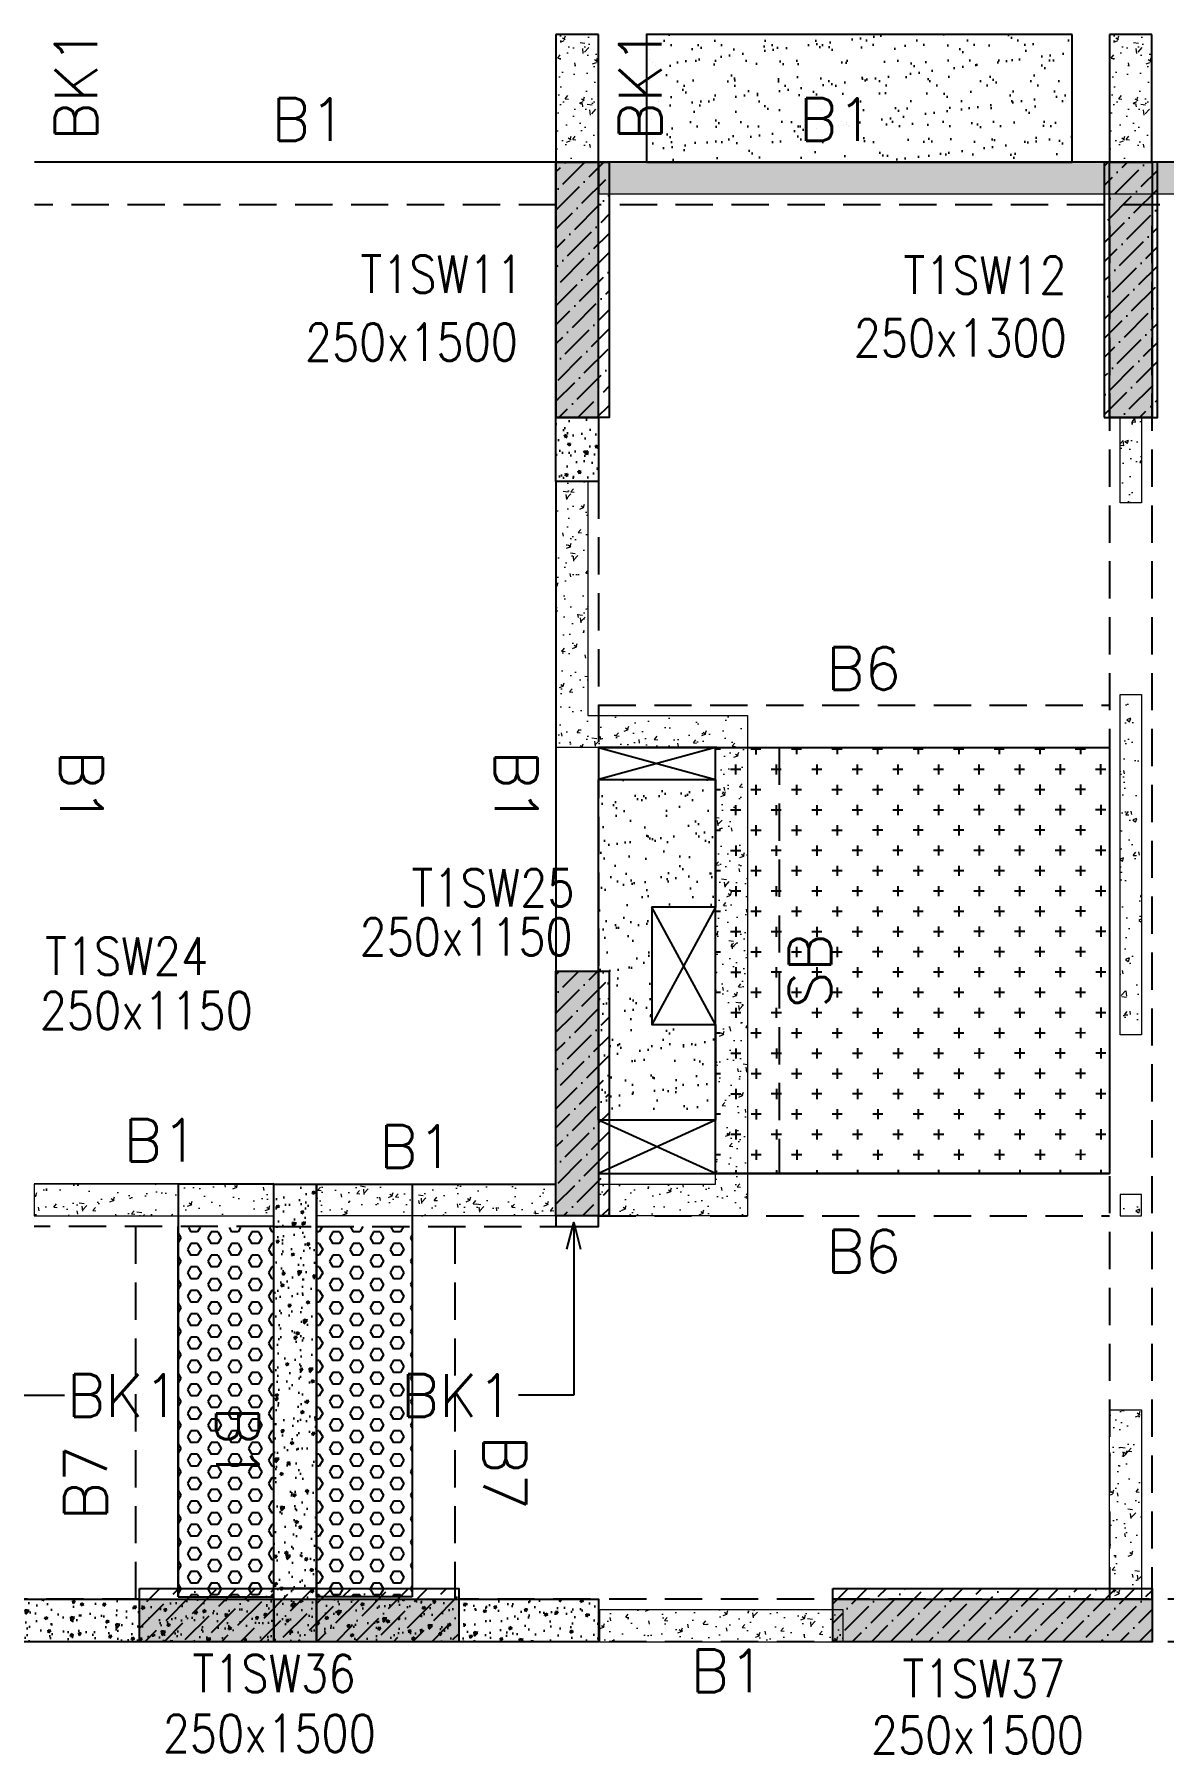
# Model space of a CAD drawing. Header units: millimetres. Extents: x 1078357 to 2594950, y -4969473 to -4636555.
# Drawn here: x 1130229 to 1135533, y -4663467 to -4655391 of the extents above; entities that cross this region are included whole.
import ezdxf

# ---------------------------------------------------------------- set-up
doc = ezdxf.new("R2010")
doc.units = ezdxf.units.MM
for name, pattern in [('CONTINOUS', [0]), ('HIDDEN', [0.375, 0.25, -0.125]), ('New Retail block$0$CONTINOUS', [0])]:
    doc.linetypes.add(name, pattern=pattern)
doc.layers.get('0').update_dxf_attribs({"lineweight": 0})
for name, color, linetype in [('B-200x325', 201, 'HIDDEN'), ('B-200x375', 41, 'HIDDEN'), ('B-200x650', 241, 'HIDDEN'), ('B-300xSLAB THK.', 151, 'Continuous'), ('BK1-200x650', 241, 'HIDDEN'), ('DROP SLAB', 8, 'Continuous'), ('NON STR. RCC WALL', 6, 'Continuous'), ('S-COLUMN_SHEAR WALL', 1, 'Continuous'), ('S-PROJECTION', 54, 'New Retail block$0$CONTINOUS'), ('SLAB FOLD', 8, 'Continuous'), ('UP TO 10FRS', 30, 'Continuous'), ('UP TO GFRS', 1, 'Continuous')]:
    doc.layers.add(name, color=color, linetype=linetype)
for name, color, linetype, lineweight in [('COL. NO.', 30, 'Continuous', 25), ('COL. SIZE', 7, 'Continuous', 25), ('HATCH', 8, 'Continuous', 30), ('RCC UPSTAND', 43, 'Continuous', 30), ('S-NON STR RCC WALL', 8, 'Continuous', 0)]:
    doc.layers.add(name, color=color, linetype=linetype, lineweight=lineweight)
doc.styles.add('Roman', font='romans')
doc.styles.add('ROMANS', font='romans.shx', dxfattribs={"width": 0.85})
doc.dimstyles.new('HARESH', dxfattribs={"dimtxt": 150, "dimasz": 75, "dimexe": 0, "dimexo": 0, "dimgap": 25, "dimtad": 1, "dimdec": 0, "dimdsep": 46, "dimtxsty": 'Roman', "dimblk": 'OBLIQUE', "dimcen": 225, "dimdle": 25, "dimclrd": 2, "dimclre": 2, "dimclrt": 7, "dimadec": 8, "dimazin": 1, "dimtfac": 1, "dimtdec": 0, "dimtmove": 0, "dimatfit": 0, "dimfxl": 1, "dimlwd": -1, "dimlwe": -1, "dimarcsym": 0})
pattern_1 = [(50, (-5232816.98, 23531658.65), (182.184669, -15.93908554), [19.05, -209.55]), (355, (-5232816.98, 23531658.65), (-35.2434214, 191.0568452), [15.24, -167.6405842]), (100.4514447, (-5232801.8, 23531657.33), (146.9412471, 175.1177519), [16.1900088, -178.0902446]), (46.1842, (-5232816.98, 23531709.45), (271.0790409, -42.042328), [28.575, -314.325]), (96.6355576, (-5232794.4, 23531705.95), (237.404134, 247.4261246), [24.2850231, -267.1356082]), (351.1841512, (-5232816.98, 23531709.45), (237.404134, 247.4261246), [22.859967, -251.459732]), (21, (-5232791.58, 23531696.75), (151.6143913, -102.2651982), [19.05, -209.55]), (326, (-5232791.58, 23531696.75), (61.8020283, 184.1879661), [15.24, -167.64]), (71.451445, (-5232778.95, 23531688.23), (213.4164193, 81.9227689), [16.1900088, -178.0899376]), (37.5, (-5232816.985, 23531658.653), (3.08860325, 84.55503887), [0, -165.608, 0, -170.18, 0, -168.275]), (7.5, (-5232816.985, 23531658.65), (66.8196625, 100.18057482), [0, -97.028, 0, -161.798, 0, -64.135]), (327.5, (-5232873.63, 23531658.65), (135.59059517, -5.728744), [0, -63.5, 0, -198.12, 0, -262.89]), (317.5, (-5232899.03, 23531658.65), (148.1291814, 25.42649103), [0, -82.55, 0, -131.572, 0, -186.69])]
pattern_2 = [(230, (3668773.04, -7870941.22), (-143.4520365, 12.550427), [15, -165]), (175, (3668773.04, -7870941.22), (27.7502667, -150.438427), [12, -132]), (280.4514445, (3668761.09, -7870940.18), (-115.7017693, -137.887998), [12.7480384, -140.2284224]), (226.1842, (3668773.04, -7870981.22), (-213.448266, 33.103856), [22.5, -247.5]), (276.6356355, (3668755.25, -7870978.46), (-186.932389, -194.82372), [19.122068, -210.342752]), (171.184164, (3668773.04, -7870981.22), (-186.932389, -194.82372), [18, -198]), (201, (3668753.04, -7870971.22), (-119.3814104, 80.523778), [15, -165]), (146, (3668753.04, -7870971.22), (-48.6630664, -145.030009), [12, -132]), (251.4514447, (3668743.09, -7870964.51), (-168.0444753, -64.5062306), [12.748038, -140.2284224]), (217.5, (3668773.04, -7870941.22), (-2.43197106, -66.57877077), [0, -130.4, 0, -134, 0, -132.5]), (187.5, (3668773.04, -7870941.22), (-52.6139075, -78.8823424), [0, -76.4, 0, -127.4, 0, -50.5]), (147.5, (3668817.64, -7870941.22), (-106.7644872, 4.51097435), [0, -50, 0, -156, 0, -207]), (137.5, (3668837.64, -7870941.22), (-116.6372339, -20.0209965), [0, -65, 0, -103.6, 0, -147])]
pattern_3 = [(45, (903512.135, -4613405.35), (33.67596, 123.478522), [158.75, -31.75, 0, -31.75])]
pattern_4 = [(45, (903512.16, -4590022.35), (33.67596, 123.478522), [158.75, -31.75, 0, -31.75])]
pattern_5 = [(180, (1109278.52, -4473986.17), (-7e-15, -54.992613), [31.75, -63.5]), (300, (1109278.52, -4473986.17), (47.625, 27.496307), [31.75, -63.5]), (240, (1109246.77, -4473986.17), (47.625, -27.496307), [31.75, -63.5])]

# ---------------------------------------------------------------- blocks, each defined once
blk = doc.blocks.new('_Oblique')
at = {"color": 0, "linetype": 'ByBlock', "lineweight": -2}
blk.add_line((-0.5, -0.5), (0.5, 0.5), dxfattribs=at)

msp = doc.modelspace()

# ---------------------------------------------------------------- hatches: boundary and pattern name
at = {"layer": 'DROP SLAB'}
h = msp.add_hatch(dxfattribs=at)
h.set_pattern_fill('CROSS', color=8, scale=15, angle=179.96921)
h.set_pattern_definition([(180.03079016, (-2157838.37, 9381715.23), (-95.1987999, -95.3011726), [47.625, -142.875]), (270.03079016, (-2157862.2, 9381739.03), (95.3011726, -95.1987999), [47.625, -142.875])])
h.paths.add_polyline_path([(1133428.4, -4658741.4), (1135278.3, -4658741.4), (1135278.3, -4660741.2), (1133428.4, -4660741.2)])
at = {"layer": 'HATCH'}
h = msp.add_hatch(dxfattribs=at)
h.set_pattern_fill('AR-SAND', color=8, scale=3, angle=179.97015)
h.set_pattern_definition([(37.4701541, (-1746705.2, 9331579.07), (-4.7236114, 146.8264517), [0, -115.824, 0, -129.54, 0, -123.825]), (7.4701541, (-1746705.2, 9331579.07), (134.9689868, 214.9772528), [0, -62.484, 0, -104.394, 0, -40.005]), (327.4701541, (-1746798.92, 9331579.12), (237.2979035, 0.3075449), [0, -38.1, 0, -137.16, 0, -179.07]), (317.4701541, (-1746798.92, 9331579.12), (229.1017424, 66.759465), [0, -19.05, 0, -89.916, 0, -102.87])])
h.paths.add_polyline_path([(1135103.3, -4655391.2), (1133103.3, -4655391.2), (1133103.3, -4655991.2), (1135103.3, -4655991.2)])
h = msp.add_hatch(dxfattribs=at)
h.set_pattern_fill('AR-SAND', color=8, scale=3, angle=179.97015)
h.set_pattern_definition([(37.47015413, (-3902004.46, 18699617.37), (-4.72361136, 146.8264517), [0, -115.824, 0, -129.54, 0, -123.825]), (7.4701541, (-3902004.46, 18699617.37), (134.9689868, 214.9772528), [0, -62.484, 0, -104.394, 0, -40.005]), (327.4701541, (-3902098.19, 18699617.42), (237.2979035, 0.3075449), [0, -38.1, 0, -137.16, 0, -179.07]), (317.4701541, (-3902098.2, 18699617.42), (229.1017424, 66.759465), [0, -19.05, 0, -89.916, 0, -102.87])])
h.paths.add_polyline_path([(1132878.5, -4658891.2), (1133428.5, -4658891.2), (1133428.5, -4659491.3), (1133128.5, -4659491.3), (1133128.5, -4660041.2), (1133428.5, -4660041.2), (1133428.5, -4660491.2), (1132878.5, -4660491.2)])
at = {"layer": 'RCC UPSTAND'}
h = msp.add_hatch(dxfattribs=at)
h.set_pattern_fill('AR-CONC', color=8, scale=20, angle=90)
h.set_pattern_definition([(140, (-2075321.58, -7195935.72), (12.550427, 143.4520365), [15, -165]), (85, (-2075321.58, -7195935.72), (-150.438427, -27.7502667), [12, -132]), (190.4514445, (-2075320.53, -7195923.77), (-137.887998, 115.7017693), [12.7480384, -140.2284224]), (136.1842, (-2075361.58, -7195935.72), (33.103856, 213.448266), [22.5, -247.5]), (186.6356355, (-2075358.82, -7195917.94), (-194.82372, 186.932389), [19.122068, -210.342752]), (81.184164, (-2075361.58, -7195935.72), (-194.82372, 186.932389), [18, -198]), (111, (-2075351.58, -7195915.72), (80.523778, 119.3814104), [15, -165]), (56, (-2075351.58, -7195915.72), (-145.030009, 48.6630664), [12, -132]), (161.4514447, (-2075344.87, -7195905.77), (-64.5062306, 168.0444753), [12.748038, -140.2284224]), (127.5, (-2075321.577, -7195935.723), (-66.57877077, 2.43197106), [0, -130.4, 0, -134, 0, -132.5]), (97.5, (-2075321.58, -7195935.72), (-78.8823424, 52.6139075), [0, -76.4, 0, -127.4, 0, -50.5]), (57.5, (-2075321.577, -7195980.323), (4.51097435, 106.7644872), [0, -50, 0, -156, 0, -207]), (47.5, (-2075321.58, -7196000.32), (-20.0209965, 116.6372339), [0, -65, 0, -103.6, 0, -147])])
h.paths.add_polyline_path([(1132878.5, -4657191.2), (1132878.5, -4657491.2), (1132678.5, -4657491.2), (1132678.5, -4657191.2)])
h = msp.add_hatch(dxfattribs=at)
h.set_pattern_fill('AR-CONC', color=8, scale=20, angle=180)
h.set_pattern_definition([(230, (3668773.04, -7870941.22), (-143.4520365, 12.550427), [15, -165]), (175, (3668773.04, -7870941.22), (27.7502667, -150.438427), [12, -132]), (280.4514445, (3668761.09, -7870940.18), (-115.7017693, -137.887998), [12.7480384, -140.2284224]), (226.1842, (3668773.04, -7870981.22), (-213.448266, 33.103856), [22.5, -247.5]), (276.6356355, (3668755.25, -7870978.46), (-186.932389, -194.82372), [19.122068, -210.342752]), (171.184164, (3668773.04, -7870981.22), (-186.932389, -194.82372), [18, -198]), (201, (3668753.04, -7870971.22), (-119.3814104, 80.523778), [15, -165]), (146, (3668753.04, -7870971.22), (-48.6630664, -145.030009), [12, -132]), (251.4514447, (3668743.09, -7870964.51), (-168.0444753, -64.5062306), [12.748038, -140.2284224]), (217.5, (3668773.04, -7870941.22), (-2.43197106, -66.57877077), [0, -130.4, 0, -134, 0, -132.5]), (187.5, (3668773.04, -7870941.22), (-52.6139075, -78.8823424), [0, -76.4, 0, -127.4, 0, -50.5]), (147.5, (3668817.64, -7870941.22), (-106.7644872, 4.51097435), [0, -50, 0, -156, 0, -207]), (137.5, (3668837.64, -7870941.22), (-116.6372339, -20.0209965), [0, -65, 0, -103.6, 0, -147])])
h.paths.add_polyline_path([(1131353.5, -4660791.2), (1131553.5, -4660791.2), (1131553.5, -4662941.2), (1131353.5, -4662941.2)])
h = msp.add_hatch(dxfattribs=at)
h.set_pattern_fill('AR-CONC', color=8, scale=20, angle=180)
h.set_pattern_definition(pattern_2)
h.paths.add_polyline_path([(1130028.5, -4662741.2), (1131353.5, -4662741.2), (1131353.5, -4662941.1), (1130028.5, -4662941.1)])
h = msp.add_hatch(dxfattribs=at)
h.set_pattern_fill('AR-CONC', color=8, scale=20, angle=180)
h.set_pattern_definition(pattern_2)
h.paths.add_polyline_path([(1131553.5, -4662741.2), (1132878.5, -4662741.2), (1132878.5, -4662941.2), (1131553.5, -4662941.2)])
at = {"layer": 'S-COLUMN_SHEAR WALL', "lineweight": 25, "extrusion": (1.00316e-06, 1.91639e-11, 1)}
h = msp.add_hatch(color=1, dxfattribs=at)
h.dxf.hatch_style = 1
h.paths.add_polyline_path([(1132878.5, -4655991.2), (1132678.5, -4655991.2), (1132678.5, -4657191.2), (1132878.5, -4657191.2)])
at = {"layer": 'S-COLUMN_SHEAR WALL', "lineweight": 25}
h = msp.add_hatch(color=1, dxfattribs=at)
h.dxf.hatch_style = 1
h.paths.add_polyline_path([(1135278.5, -4657191.3), (1135478.5, -4657191.3), (1135478.5, -4655991.2), (1135278.5, -4655991.2)])
at = {"layer": 'S-COLUMN_SHEAR WALL', "lineweight": 25, "extrusion": (1.00316e-06, 1.91639e-11, 1)}
h = msp.add_hatch(color=1, dxfattribs=at)
h.dxf.hatch_style = 1
h.paths.add_polyline_path([(1132878.5, -4660941.2), (1132678.5, -4660941.2), (1132678.5, -4659791.2), (1132878.5, -4659791.2)])
at = {"layer": 'S-COLUMN_SHEAR WALL', "lineweight": 25}
h = msp.add_hatch(color=1, dxfattribs=at)
h.dxf.hatch_style = 1
h.paths.add_polyline_path([(1133978.5, -4662741.2), (1135478.5, -4662741.2), (1135478.5, -4662941.2), (1133978.5, -4662941.2)])
at = {"layer": 'S-NON STR RCC WALL'}
h = msp.add_hatch(dxfattribs=at)
h.set_pattern_fill('AR-CONC', color=256, angle=180)
h.set_pattern_definition([(50, (-7401166.42, 32899697.03), (182.184669, -15.93908554), [19.05, -209.55]), (355, (-7401166.42, 32899697.03), (-35.2434214, 191.0568452), [15.24, -167.6405842]), (100.4514447, (-7401151.23, 32899695.7), (146.9412471, 175.1177519), [16.1900088, -178.0902446]), (46.1842, (-7401166.42, 32899747.83), (271.0790409, -42.0423279), [28.575, -314.325]), (96.6355576, (-7401143.83, 32899744.32), (237.404134, 247.4261246), [24.2850231, -267.1356082]), (351.1841512, (-7401166.42, 32899747.83), (237.404134, 247.4261246), [22.859967, -251.459732]), (21, (-7401141.02, 32899735.13), (151.61439127, -102.2651982), [19.05, -209.55]), (326, (-7401141.02, 32899735.13), (61.80202835, 184.1879661), [15.24, -167.64]), (71.451445, (-7401128.38, 32899726.6), (213.4164193, 81.9227689), [16.1900088, -178.0899376]), (37.5, (-7401166.416, 32899697.03), (3.08860325, 84.55503887), [0, -165.608, 0, -170.18, 0, -168.275]), (7.5, (-7401166.42, 32899697.03), (66.8196625, 100.18057482), [0, -97.028, 0, -161.798, 0, -64.135]), (327.5, (-7401223.06, 32899697.03), (135.59059517, -5.72874399), [0, -63.5, 0, -198.12, 0, -262.89]), (317.5, (-7401248.46, 32899697.03), (148.1291814, 25.42649103), [0, -82.55, 0, -131.572, 0, -186.69])])
h.paths.add_polyline_path([(1132878.3, -4655991.2), (1132878.3, -4655391.2), (1132678.4, -4655391.2), (1132678.4, -4655991.2), (1132878.3, -4655991.2)], is_closed=False)
h = msp.add_hatch(dxfattribs=at)
h.set_pattern_fill('AR-CONC', color=256, angle=180)
h.set_pattern_definition([(50, (-7398566.42, 32899697.03), (182.184669, -15.93908554), [19.05, -209.55]), (355, (-7398566.42, 32899697.03), (-35.2434214, 191.0568452), [15.24, -167.6405842]), (100.4514447, (-7398551.23, 32899695.7), (146.9412471, 175.1177519), [16.1900088, -178.0902446]), (46.1842, (-7398566.42, 32899747.83), (271.0790409, -42.0423279), [28.575, -314.325]), (96.6355576, (-7398543.83, 32899744.33), (237.404134, 247.4261246), [24.2850231, -267.1356082]), (351.1841512, (-7398566.42, 32899747.83), (237.404134, 247.4261246), [22.859967, -251.459732]), (21, (-7398541.02, 32899735.13), (151.61439127, -102.2651982), [19.05, -209.55]), (326, (-7398541.02, 32899735.13), (61.80202835, 184.1879661), [15.24, -167.64]), (71.451445, (-7398528.38, 32899726.61), (213.4164193, 81.9227689), [16.1900088, -178.0899376]), (37.5, (-7398566.416, 32899697.03), (3.08860325, 84.55503887), [0, -165.608, 0, -170.18, 0, -168.275]), (7.5, (-7398566.42, 32899697.03), (66.8196625, 100.18057482), [0, -97.028, 0, -161.798, 0, -64.135]), (327.5, (-7398623.06, 32899697.03), (135.59059517, -5.72874399), [0, -63.5, 0, -198.12, 0, -262.89]), (317.5, (-7398648.46, 32899697.03), (148.1291814, 25.42649103), [0, -82.55, 0, -131.572, 0, -186.69])])
h.paths.add_polyline_path([(1135478.3, -4655991.2), (1135478.3, -4655391.2), (1135278.4, -4655391.2), (1135278.4, -4655991.2), (1135478.3, -4655991.2)], is_closed=False)
h = msp.add_hatch(dxfattribs=at)
h.set_pattern_fill('AR-CONC', color=256, angle=180)
h.set_pattern_definition([(50, (-6330041.7, 28215677.84), (182.184669, -15.93908554), [19.05, -209.55]), (355, (-6330041.7, 28215677.84), (-35.2434214, 191.0568452), [15.24, -167.6405842]), (100.4514447, (-6330026.52, 28215676.51), (146.9412471, 175.1177519), [16.1900088, -178.0902446]), (46.1842, (-6330041.7, 28215728.64), (271.0790409, -42.042328), [28.575, -314.325]), (96.6355576, (-6330019.1, 28215725.14), (237.404134, 247.4261246), [24.2850231, -267.1356082]), (351.1841512, (-6330041.7, 28215728.64), (237.404134, 247.4261246), [22.859967, -251.459732]), (21, (-6330016.3, 28215715.94), (151.6143913, -102.2651982), [19.05, -209.55]), (326, (-6330016.3, 28215715.94), (61.8020283, 184.1879661), [15.24, -167.64]), (71.451445, (-6330003.67, 28215707.42), (213.4164193, 81.9227689), [16.1900088, -178.0899376]), (37.5, (-6330041.7, 28215677.84), (3.08860325, 84.55503887), [0, -165.608, 0, -170.18, 0, -168.275]), (7.5, (-6330041.7, 28215677.84), (66.8196625, 100.18057482), [0, -97.028, 0, -161.798, 0, -64.135]), (327.5, (-6330098.34, 28215677.84), (135.59059517, -5.72874399), [0, -63.5, 0, -198.12, 0, -262.89]), (317.5, (-6330123.74, 28215677.84), (148.1291814, 25.42649103), [0, -82.55, 0, -131.572, 0, -186.69])])
h.paths.add_polyline_path([(1132881.3, -4655991.2), (1137878.4, -4655991.2), (1137878.4, -4656141.2), (1132881.3, -4656141.2)])
h = msp.add_hatch(dxfattribs=at)
h.set_pattern_fill('AR-CONC', color=256, angle=180)
h.set_pattern_definition([(50, (1135391.75, -4472621.5), (182.18467, -15.93909), [19.05, -209.55]), (355, (1135391.75, -4472621.5), (-35.24342, 191.05685), [15.24, -167.64058]), (100.45144, (1135406.93, -4472622.83), (146.94125, 175.11775), [16.19, -178.09024]), (46.1842, (1135391.75, -4472570.7), (271.07904, -42.04233), [28.575, -314.325]), (96.63556, (1135414.34, -4472574.2), (237.40413, 247.42612), [24.28502, -267.1356]), (351.18415, (1135391.75, -4472570.7), (237.40413, 247.42612), [22.85997, -251.45973]), (21, (1135417.15, -4472583.4), (151.61439, -102.2652), [19.05, -209.55]), (326, (1135417.15, -4472583.4), (61.80203, 184.18797), [15.24, -167.64]), (71.45144, (1135429.79, -4472591.93), (213.41642, 81.92277), [16.19, -178.08994]), (37.5, (1135391.75, -4472621.507), (3.088603, 84.55504), [0, -165.608, 0, -170.18, 0, -168.275]), (7.5, (1135391.75, -4472621.51), (66.819663, 100.180575), [0, -97.028, 0, -161.798, 0, -64.135]), (327.5, (1135335.11, -4472621.507), (135.590595, -5.728744), [0, -63.5, 0, -198.12, 0, -262.89]), (317.5, (1135309.71, -4472621.51), (148.12918, 25.42649), [0, -82.55, 0, -131.572, 0, -186.69])])
h.paths.add_polyline_path([(1135328.4, -4657191.2), (1135428.4, -4657191.2), (1135428.3, -4657591.2), (1135328.3, -4657591.2)])
h = msp.add_hatch(dxfattribs=at)
h.set_pattern_fill('AR-CONC', color=256, angle=180)
h.set_pattern_definition(pattern_1)
h.paths.add_polyline_path([(1133578.4, -4658591.2), (1133578.4, -4660941.2), (1132878.4, -4660941.2), (1132878.4, -4660791.2), (1133428.4, -4660791.2), (1133428.4, -4658741.2), (1132678.4, -4658741.2), (1132678.4, -4657491.1), (1132828.4, -4657491.1), (1132828.4, -4658591.2)])
h = msp.add_hatch(dxfattribs=at)
h.set_pattern_fill('AR-CONC', color=256, angle=180)
h.set_pattern_definition([(50, (2232616.47, -9156640.7), (182.184669, -15.9390855), [19.05, -209.55]), (355, (2232616.47, -9156640.7), (-35.2434214, 191.056845), [15.24, -167.640584]), (100.4514447, (2232631.65, -9156642.02), (146.941247, 175.117752), [16.190009, -178.0902446]), (46.1842, (2232616.47, -9156589.9), (271.079041, -42.042328), [28.575, -314.325]), (96.6355576, (2232639.06, -9156593.4), (237.404134, 247.426125), [24.285023, -267.135608]), (351.184151, (2232616.47, -9156589.9), (237.404134, 247.426125), [22.859967, -251.459732]), (21, (2232641.87, -9156602.6), (151.6143913, -102.265198), [19.05, -209.55]), (326, (2232641.87, -9156602.6), (61.802028, 184.187966), [15.24, -167.64]), (71.451445, (2232654.5, -9156611.12), (213.416419, 81.922769), [16.190009, -178.0899376]), (37.5, (2232616.47, -9156640.694), (3.08860325, 84.5550389), [0, -165.608, 0, -170.18, 0, -168.275]), (7.5, (2232616.47, -9156640.69), (66.8196625, 100.1805748), [0, -97.028, 0, -161.798, 0, -64.135]), (327.5, (2232559.825, -9156640.694), (135.5905952, -5.728744), [0, -63.5, 0, -198.12, 0, -262.89]), (317.5, (2232534.43, -9156640.69), (148.1291814, 25.426491), [0, -82.55, 0, -131.572, 0, -186.69])])
h.paths.add_polyline_path([(1135328.3, -4658491.2), (1135428.3, -4658491.2), (1135428.3, -4660091.2), (1135328.3, -4660091.2)])
h = msp.add_hatch(dxfattribs=at)
h.set_pattern_fill('AR-CONC', color=256)
h.set_pattern_definition(pattern_1)
h.paths.add_polyline_path([(1131353.3, -4660791.2), (1130228.3, -4660791.2), (1130228.3, -4660941.2), (1131353.3, -4660941.2)])
h = msp.add_hatch(dxfattribs=at)
h.set_pattern_fill('AR-CONC', color=256, angle=180)
h.set_pattern_definition(pattern_1)
h.paths.add_polyline_path([(1131553.4, -4660791.2), (1132678.4, -4660791.2), (1132678.4, -4660941.2), (1131553.4, -4660941.2)])
h = msp.add_hatch(dxfattribs=at)
h.set_pattern_fill('AR-CONC', color=256, angle=180)
h.set_pattern_definition([(50, (2232603.25, -9158005.36), (182.184669, -15.9390855), [19.05, -209.55]), (355, (2232603.25, -9158005.36), (-35.2434214, 191.056845), [15.24, -167.640584]), (100.4514447, (2232618.44, -9158006.69), (146.941247, 175.117752), [16.190009, -178.0902446]), (46.1842, (2232603.25, -9157954.56), (271.079041, -42.042328), [28.575, -314.325]), (96.6355576, (2232625.84, -9157958.06), (237.404134, 247.426125), [24.285023, -267.135608]), (351.184151, (2232603.25, -9157954.56), (237.404134, 247.426125), [22.859967, -251.459732]), (21, (2232628.65, -9157967.26), (151.6143913, -102.265198), [19.05, -209.55]), (326, (2232628.65, -9157967.26), (61.802028, 184.187966), [15.24, -167.64]), (71.451445, (2232641.29, -9157975.78), (213.416419, 81.922769), [16.190009, -178.0899376]), (37.5, (2232603.25, -9158005.36), (3.08860325, 84.5550389), [0, -165.608, 0, -170.18, 0, -168.275]), (7.5, (2232603.25, -9158005.36), (66.8196625, 100.1805748), [0, -97.028, 0, -161.798, 0, -64.135]), (327.5, (2232546.61, -9158005.36), (135.5905952, -5.728744), [0, -63.5, 0, -198.12, 0, -262.89]), (317.5, (2232521.21, -9158005.36), (148.1291814, 25.426491), [0, -82.55, 0, -131.572, 0, -186.69])])
h.paths.add_polyline_path([(1135328.3, -4660941.2), (1135428.3, -4660941.2), (1135428.3, -4660841.2), (1135328.3, -4660841.2)])
h = msp.add_hatch(dxfattribs=at)
h.set_pattern_fill('AR-CONC', color=256, angle=180)
h.set_pattern_definition([(50, (-6316256.45, 28215677.83), (182.184669, -15.93908554), [19.05, -209.55]), (355, (-6316256.45, 28215677.83), (-35.2434214, 191.0568452), [15.24, -167.6405842]), (100.4514447, (-6316241.27, 28215676.5), (146.9412471, 175.1177519), [16.1900088, -178.0902446]), (46.1842, (-6316256.45, 28215728.63), (271.0790409, -42.042328), [28.575, -314.325]), (96.6355576, (-6316233.86, 28215725.13), (237.404134, 247.4261246), [24.2850231, -267.1356082]), (351.1841512, (-6316256.45, 28215728.63), (237.404134, 247.4261246), [22.859967, -251.459732]), (21, (-6316231.05, 28215715.93), (151.6143913, -102.2651982), [19.05, -209.55]), (326, (-6316231.05, 28215715.93), (61.8020283, 184.1879661), [15.24, -167.64]), (71.451445, (-6316218.42, 28215707.41), (213.4164193, 81.9227689), [16.1900088, -178.0899376]), (37.5, (-6316256.453, 28215677.833), (3.08860325, 84.55503887), [0, -165.608, 0, -170.18, 0, -168.275]), (7.5, (-6316256.45, 28215677.83), (66.8196625, 100.18057482), [0, -97.028, 0, -161.798, 0, -64.135]), (327.5, (-6316313.095, 28215677.83), (135.59059517, -5.72874399), [0, -63.5, 0, -198.12, 0, -262.89]), (317.5, (-6316338.5, 28215677.83), (148.1291814, 25.42649103), [0, -82.55, 0, -131.572, 0, -186.69])])
h.paths.add_polyline_path([(1135278.3, -4661851.2), (1135428.3, -4661851.2), (1135428.3, -4662741.1), (1135278.3, -4662741.1)])
h = msp.add_hatch(dxfattribs=at)
h.set_pattern_fill('AR-CONC', color=256)
h.set_pattern_definition([(50, (-5232816.98, 23531658.65), (182.184669, -15.93908554), [19.05, -209.55]), (355, (-5232816.98, 23531658.65), (-35.2434214, 191.0568452), [15.24, -167.6405842]), (100.4514447, (-5232801.8, 23531657.33), (146.9412471, 175.1177519), [16.1900088, -178.0902446]), (46.1842, (-5232816.98, 23531709.45), (271.0790409, -42.042328), [28.575, -314.325]), (96.6355576, (-5232794.4, 23531705.95), (237.404134, 247.4261246), [24.2850231, -267.1356082]), (351.1841512, (-5232816.98, 23531709.45), (237.404134, 247.4261246), [22.859967, -251.459732]), (21, (-5232791.58, 23531696.75), (151.6143913, -102.2651982), [19.05, -209.55]), (326, (-5232791.58, 23531696.75), (61.8020283, 184.1879661), [15.24, -167.64]), (71.451445, (-5232778.95, 23531688.23), (213.4164193, 81.9227689), [16.1900088, -178.0899376]), (37.5, (-5232816.985, 23531658.653), (3.08860325, 84.55503887), [0, -165.608, 0, -170.18, 0, -168.275]), (7.5, (-5232816.985, 23531658.65), (66.8196625, 100.18057482), [0, -97.028, 0, -161.798, 0, -64.135]), (327.5, (-5232873.63, 23531658.65), (135.59059517, -5.728744), [0, -63.5, 0, -198.12, 0, -262.89]), (317.5, (-5232899.03, 23531658.65), (148.1291814, 25.42649103), [0, -82.55, 0, -131.572, 0, -186.69])])
h.paths.add_polyline_path([(1134028.3, -4662791.2), (1132883.8, -4662791.2), (1132883.8, -4662941.2), (1134028.3, -4662941.2)])
at = {"layer": 'SLAB FOLD', "ltscale": 1000}
h = msp.add_hatch(dxfattribs=at)
h.set_pattern_fill('HEX', color=8, scale=10, angle=180)
h.set_pattern_definition(pattern_5)
h.paths.add_polyline_path([(1131353.5, -4662730.6), (1130903.5, -4662730.6), (1130903.5, -4660996.2), (1131353.5, -4660996.2)])
h = msp.add_hatch(dxfattribs=at)
h.set_pattern_fill('HEX', color=8, scale=10, angle=180)
h.set_pattern_definition(pattern_5)
h.paths.add_polyline_path([(1131553.9, -4662730.6), (1132003.9, -4662730.6), (1132003.2, -4660991.1), (1131553.2, -4660991.1)])
at = {"layer": 'UP TO 10FRS', "lineweight": 25}
h = msp.add_hatch(color=256, dxfattribs=at)
h.dxf.hatch_style = 1
h.paths.add_polyline_path([(1132222.1, -4662741.2), (1132222.1, -4662941.2), (1130722.1, -4662941.2), (1130722.1, -4662741.2)])
at = {"layer": 'UP TO GFRS', "lineweight": 25}
h = msp.add_hatch(dxfattribs=at)
h.set_pattern_fill('ANSI36', color=8, scale=20)
h.set_pattern_definition(pattern_4)
h.paths.add_polyline_path([(1132678.6, -4657191.2), (1132928.6, -4657191.2), (1132928.6, -4655991.2), (1132678.6, -4655991.2)])
h = msp.add_hatch(dxfattribs=at)
h.set_pattern_fill('ANSI36', color=8, scale=20)
h.set_pattern_definition(pattern_3)
h.paths.add_polyline_path([(1135253.6, -4657191.3), (1135503.6, -4657191.3), (1135503.6, -4655991.4), (1135253.6, -4655991.4)])
h = msp.add_hatch(dxfattribs=at)
h.set_pattern_fill('ANSI36', color=8, scale=20)
h.set_pattern_definition(pattern_4)
h.paths.add_polyline_path([(1132678.5, -4659791.2), (1132928.5, -4659791.2), (1132928.5, -4660941.2), (1132678.5, -4660941.2)])
h = msp.add_hatch(dxfattribs=at)
h.set_pattern_fill('ANSI36', color=8, scale=20)
h.set_pattern_definition(pattern_3)
h.paths.add_polyline_path([(1130722.1, -4662691.2), (1132222.1, -4662691.2), (1132222.1, -4662941.2), (1130722.1, -4662941.2)])
h = msp.add_hatch(dxfattribs=at)
h.set_pattern_fill('ANSI36', color=8, scale=20)
h.set_pattern_definition(pattern_3)
h.paths.add_polyline_path([(1133978.5, -4662691.2), (1135478.5, -4662691.2), (1135478.6, -4662941.2), (1133978.6, -4662941.2)])

# ---------------------------------------------------------------- linework, layer by layer
at = {"layer": 'B-200x325', "ltscale": 700}
for p, q in [((1132878.3, -4658541.4, 0), (1135278.3, -4658541.4, 0)), ((1132878.5, -4660941.2, 0), (1135278.3, -4660941.2, 0))]:
    msp.add_line(p, q, dxfattribs=at)
at = {"layer": 'B-200x325', "linetype": 'Continuous', "ltscale": 700}
for p, q in [((1132878.3, -4658741.4, 0), (1135278.3, -4658741.4, 0)), ((1132878.5, -4660741.2, 0), (1135278.3, -4660741.2, 0))]:
    msp.add_line(p, q, dxfattribs=at)
at = {"layer": 'B-200x375', "ltscale": 700}
for p, q in [((1130703.2, -4660991.2, 0), (1130703.2, -4662741.2, 0)), ((1132203.5, -4660991.2, 0), (1132203.5, -4662741.2, 0))]:
    msp.add_line(p, q, dxfattribs=at)
at = {"layer": 'B-200x375', "linetype": 'Continuous', "ltscale": 700}
for p, q in [((1130903.2, -4660991.2, 0), (1130903.2, -4662730.5, 0)), ((1132003.5, -4660991.2, 0), (1132003.5, -4662730.5, 0))]:
    msp.add_line(p, q, dxfattribs=at)
at = {"layer": 'B-200x650', "linetype": 'CONTINOUS', "ltscale": 700}
for p, q in [((1132878.3, -4655391.2, 0), (1132678.3, -4655391.2, 0)), ((1132678.3, -4655391.2, 0), (1132678.4, -4655991.2, 0)), ((1132878.3, -4655991.2, 0), (1132878.3, -4655391.2, 0)), ((1135478.3, -4655391.2, 0), (1135278.3, -4655391.2, 0)), ((1135278.3, -4655391.2, 0), (1135278.4, -4655991.2, 0)), ((1135478.3, -4655991.2, 0), (1135478.3, -4655391.2, 0)), ((1132678.5, -4655991.2, 0), (1130228.9, -4655991.2, -50)), ((1137878.3, -4655991.2, 0), (1132878.3, -4655991.2, 0)), ((1132678.3, -4657491.1, 0), (1132678.3, -4659991.2, 0)), ((1131353.3, -4660791.1, 0), (1130228.4, -4660791.2, 0)), ((1131553.5, -4660791.2, 0), (1132678.5, -4660791.2, 0))]:
    msp.add_line(p, q, dxfattribs=at)
at = {"layer": 'B-200x650', "linetype": 'HIDDEN', "ltscale": 700}
for p, q in [((1132678.5, -4656191.2, 0), (1130228.9, -4656191.2, -50)), ((1137878.3, -4656191.2, 0), (1132878.3, -4656191.2, 0)), ((1135278.3, -4656291.2, 0), (1135278.3, -4662741.1, 0)), ((1135478.3, -4656291.2, 0), (1135478.3, -4662741.1, 0)), ((1132878.3, -4657491.1, 0), (1132878.3, -4659991.2, 0)), ((1131353.5, -4660991.1, 0), (1130228.4, -4660991.2, 0)), ((1131553.5, -4660991.2, 0), (1132678.4, -4660991.2, 0)), ((1130722.1, -4662741.1, 0), (1119828.3, -4662741.1, 0)), ((1143078.3, -4662741.1, 0), (1132222.1, -4662741.1, 0)), ((1130722.1, -4662941.1, 0), (1119828.3, -4662941.1, 0)), ((1143078.3, -4662941.1, 0), (1132222.1, -4662941.1, 0))]:
    msp.add_line(p, q, dxfattribs=at)
at = {"layer": 'B-200x650', "linetype": 'HIDDEN', "ltscale": 700, "elevation": 0}
msp.add_lwpolyline([(1131353.4, -4660991.4), (1131553.4, -4660991.4), (1131553.4, -4662691.2), (1131353.4, -4662691.2)], close=True, dxfattribs=at)
at = {"layer": 'B-300xSLAB THK.', "linetype": 'HIDDEN', "ltscale": 700}
for p, q in [((1133427.1, -4658741.7, 0), (1133427.1, -4660741.5, 0)), ((1133727.1, -4658741.7, 0), (1133727.1, -4660741.5, 0))]:
    msp.add_line(p, q, dxfattribs=at)
at = {"layer": 'BK1-200x650', "linetype": 'Continuous', "ltscale": 700, "elevation": 0}
msp.add_lwpolyline([(1132878.4, -4660941.2), (1132678.4, -4660941.2), (1132678.4, -4660991.4), (1132878.4, -4660991.4)], close=True, dxfattribs=at)
at = {"layer": 'DROP SLAB', "color": 3, "linetype": 'CONTINOUS', "ltscale": 500}
for p, q in [((1132878.5, -4658741.2, 0), (1133428.5, -4658891.2, 0)), ((1133427.7, -4658741.5, 0), (1132878.5, -4658891.2, 0)), ((1133428.6, -4659491.2, 0), (1133128.5, -4660041.2, 0)), ((1133428.6, -4660041.2, 0), (1133128.5, -4659491.2, 0)), ((1133428.5, -4660741.3, 0), (1132878.5, -4660491.2, 0)), ((1133428.5, -4660491.2, 0), (1132878.7, -4660741.3, 0))]:
    msp.add_line(p, q, dxfattribs=at)
at = {"layer": 'DROP SLAB', "color": 3, "linetype": 'CONTINOUS', "ltscale": 500, "elevation": 0}
for points in [[(1133428.5, -4658741.5), (1132878.5, -4658741.5), (1132878.5, -4658891.2), (1133428.5, -4658891.2)], [(1133428.4, -4658741.4), (1135278.3, -4658741.4), (1135278.3, -4660741.2), (1133428.4, -4660741.2)], [(1133428.5, -4659491.2), (1133128.5, -4659491.2), (1133128.5, -4660041.2), (1133428.5, -4660041.2)], [(1133428.5, -4660491.2), (1132878.7, -4660491.2), (1132878.7, -4660741.3), (1133428.5, -4660741.3)]]:
    msp.add_lwpolyline(points, close=True, dxfattribs=at)
at = {"layer": 'NON STR. RCC WALL', "elevation": 0}
for points in [[(1132878.5, -4657191.2), (1132878.5, -4657491.2), (1132678.5, -4657491.2), (1132678.5, -4657191.2)], [(1131353.5, -4660791.2), (1131553.5, -4660791.2), (1131553.5, -4662941.2), (1131353.5, -4662941.2)], [(1130028.5, -4662741.2), (1131353.5, -4662741.2), (1131353.5, -4662941.1), (1130028.5, -4662941.1)], [(1131553.5, -4662741.2), (1132878.5, -4662741.2), (1132878.5, -4662941.2), (1131553.5, -4662941.2)]]:
    msp.add_lwpolyline(points, close=True, dxfattribs=at)
at = {"layer": 'S-COLUMN_SHEAR WALL', "color": 1, "lineweight": 25, "extrusion": (1.00316e-06, 1.91639e-11, 1), "elevation": 1.1}
for points in [[(1132878.5, -4655991.2), (1132678.5, -4655991.2), (1132678.5, -4657191.2), (1132878.5, -4657191.2)], [(1132878.5, -4660941.2), (1132678.5, -4660941.2), (1132678.5, -4659791.2), (1132878.5, -4659791.2)]]:
    msp.add_lwpolyline(points, close=True, dxfattribs=at)
at = {"layer": 'S-COLUMN_SHEAR WALL', "color": 1, "lineweight": 25, "elevation": 0}
for points in [[(1135278.5, -4655991.2), (1135478.5, -4655991.2), (1135478.5, -4657191.3), (1135278.5, -4657191.3)], [(1133978.5, -4662741.2), (1135478.5, -4662741.2), (1135478.5, -4662941.2), (1133978.5, -4662941.2)]]:
    msp.add_lwpolyline(points, close=True, dxfattribs=at)
at = {"layer": 'S-NON STR RCC WALL', "elevation": 0}
for points in [[(1132881.3, -4655991.2), (1137878.4, -4655991.2), (1137878.4, -4656141.2), (1132881.3, -4656141.2)], [(1135328.4, -4657191.2), (1135428.4, -4657191.2), (1135428.3, -4657591.2), (1135328.3, -4657591.2)], [(1133578.4, -4658591.2), (1133578.4, -4660941.2), (1132878.4, -4660941.2), (1132878.4, -4660791.2), (1133428.4, -4660791.2), (1133428.4, -4658741.2), (1132678.4, -4658741.2), (1132678.4, -4657491.1), (1132828.4, -4657491.1), (1132828.4, -4658591.2)], [(1131353.3, -4660791.2), (1130228.3, -4660791.2), (1130228.3, -4660941.2), (1131353.3, -4660941.2)], [(1131553.4, -4660791.2), (1132678.4, -4660791.2), (1132678.4, -4660941.2), (1131553.4, -4660941.2)]]:
    msp.add_lwpolyline(points, close=True, dxfattribs=at)
at = {"layer": 'S-NON STR RCC WALL', "ltscale": 700, "elevation": 0}
for points in [[(1135328.3, -4658491.2), (1135428.3, -4658491.2), (1135428.3, -4660091.2), (1135328.3, -4660091.2)], [(1135328.3, -4660941.2), (1135428.3, -4660941.2), (1135428.3, -4660841.2), (1135328.3, -4660841.2)], [(1135278.3, -4661851.2), (1135428.3, -4661851.2), (1135428.3, -4662741.1), (1135278.3, -4662741.1)], [(1134028.3, -4662791.2), (1132883.8, -4662791.2), (1132883.8, -4662941.2), (1134028.3, -4662941.2)]]:
    msp.add_lwpolyline(points, close=True, dxfattribs=at)
at = {"layer": 'S-PROJECTION', "elevation": 0}
msp.add_lwpolyline([(1135103.3, -4655391.2), (1133103.3, -4655391.2), (1133103.3, -4655991.2), (1135103.3, -4655991.2)], close=True, dxfattribs=at)
at = {"layer": 'SLAB FOLD', "color": 8, "ltscale": 1000, "elevation": 0}
msp.add_lwpolyline([(1132878.5, -4658891.2), (1133428.5, -4658891.2), (1133428.5, -4659491.3), (1133128.5, -4659491.3), (1133128.5, -4660041.2), (1133428.5, -4660041.2), (1133428.5, -4660491.2), (1132878.5, -4660491.2), (1132878.5, -4658891.2)], dxfattribs=at)
for points in [[(1130903.4, -4662730.6), (1131353.4, -4662730.6), (1131353.4, -4660791.2), (1130903.4, -4660791.2)], [(1132003.7, -4662730.6), (1131553.5, -4662730.6), (1131553.5, -4660791.2), (1132003.7, -4660791.2)]]:
    msp.add_lwpolyline(points, close=True, dxfattribs=at)
at = {"layer": 'UP TO 10FRS', "lineweight": 25, "elevation": 0}
msp.add_lwpolyline([(1132222.1, -4662741.2), (1132222.1, -4662941.2), (1130722.1, -4662941.2), (1130722.1, -4662741.2)], close=True, dxfattribs=at)
at = {"layer": 'UP TO GFRS', "color": 3, "lineweight": 25, "elevation": 0}
for points in [[(1132678.5, -4655991.2), (1132928.5, -4655991.2), (1132928.5, -4657191.2), (1132678.5, -4657191.2)], [(1135253.5, -4657191.3), (1135503.5, -4657191.3), (1135503.5, -4655991.2), (1135253.5, -4655991.2)], [(1132678.5, -4659791.2), (1132928.5, -4659791.2), (1132928.5, -4660941.2), (1132678.5, -4660941.2)], [(1130722.1, -4662691.2), (1132222.1, -4662691.2), (1132222.1, -4662941.2), (1130722.1, -4662941.2)], [(1133978.5, -4662691.2), (1135478.5, -4662691.2), (1135478.5, -4662941.2), (1133978.5, -4662941.2)]]:
    msp.add_lwpolyline(points, close=True, dxfattribs=at)

# ---------------------------------------------------------------- texts
at = {"layer": 'B-200x325', "linetype": 'Continuous', "ltscale": 700, "style": 'ROMANS'}
for p in [(1133947.8, -4658469.3, -2.7), (1133947.8, -4661206.4, -2.7)]:
    msp.add_text('B6', height=200, rotation=359.99866, dxfattribs=at).set_placement(p)
at = {"layer": 'B-200x375', "linetype": 'Continuous', "ltscale": 700, "style": 'ROMANS'}
for rotation, p in [(269.99866, (1132338.3, -4661970.8, -2.7)), (90.00094, (1130568.4, -4662370.8, -2.7))]:
    msp.add_text('B7', height=200, rotation=rotation, dxfattribs=at).set_placement(p)
at = {"layer": 'B-200x650', "linetype": 'CONTINOUS', "ltscale": 700, "style": 'ROMANS'}
for p in [(1130524, -4655890.8, 50), (1133174, -4655890.8, 50)]:
    msp.add_text('BK1', height=200, rotation=90, dxfattribs=at).set_placement(p)
at = {"layer": 'B-200x650', "linetype": 'HIDDEN', "ltscale": 500, "style": 'ROMANS'}
for rotation, p in [(359.99906, (1131343.3, -4655890.9, -2.7)), (359.99906, (1133820.2, -4655890.8, -2.7)), (269.99906, (1130349.6, -4658753.3, -2.7)), (269.99906, (1132392.3, -4658753.3, -2.7)), (359.99906, (1130648, -4660686.1, -2.7)), (359.99906, (1131848.2, -4660714.8, -2.7)), (359.99906, (1133311.3, -4663178.3, -2.7))]:
    msp.add_text('B1', height=200, rotation=rotation, dxfattribs=at).set_placement(p)
at = {"layer": 'B-200x650', "linetype": 'HIDDEN', "ltscale": 700, "style": 'ROMANS'}
msp.add_text('B1', height=200, rotation=270.00094, dxfattribs=at).set_placement((1131082.9, -4661834.8, -2.7))
at = {"layer": 'B-300xSLAB THK.', "linetype": 'Continuous', "ltscale": 700, "style": 'ROMANS'}
msp.add_text('SB', height=200, rotation=90.00094, dxfattribs=at).set_placement((1133971.8, -4659965.8, -2.7))
at = {"layer": 'BK1-200x650', "linetype": 'Continuous', "ltscale": 700, "style": 'ROMANS'}
for rotation, p in [(359.99906, (1130381.5, -4661885.1, -2.7)), (0.00094, (1131949.5, -4661885.1, -2.7))]:
    msp.add_text('BK1', height=200, rotation=rotation, dxfattribs=at).set_placement(p)
at = {"layer": 'COL. NO.', "linetype": 'Continuous', "style": 'ROMANS', "width": 0.85}
for s, p in [('T1SW11', (1131760.5, -4656605.4, -320.4)), ('T1SW12', (1134311.6, -4656609.2, -320.4)), ('T1SW25', (1132000.6, -4659487.1, -320.4)), ('T1SW24', (1130279.7, -4659808.9, -320.4)), ('T1SW36', (1130972, -4663178.2, -320.4)), ('T1SW37', (1134306.4, -4663201.2, -320.4))]:
    msp.add_text(s, height=175, dxfattribs=at).set_placement(p)
at = {"layer": 'COL. SIZE', "linetype": 'Continuous', "style": 'ROMANS', "width": 0.85}
for s, p in [('250x1500', (1131499.5, -4656923.8, -320.4)), ('250x1300', (1134077, -4656904.4, -320.4)), ('250x1150', (1131756.1, -4659717.5, -320.4)), ('250x1150', (1130253.5, -4660063.8, -320.4)), ('250x1500', (1130831.8, -4663459.3, -320.4)), ('250x1500', (1134158.2, -4663466.7, -320.4))]:
    msp.add_text(s, height=175, dxfattribs=at).set_placement(p)

# ---------------------------------------------------------------- leaders
at = {"layer": 'BK1-200x650', "linetype": 'Continuous', "ltscale": 700}
for points in [[(1130111.9, -4660971.5, 0), (1130111.9, -4661782.9, 0), (1130370.7, -4661782.9, 0)], [(1132761.9, -4660971.5, 0), (1132761.9, -4661782.9, 0), (1132503.1, -4661782.9, 0)]]:
    msp.add_leader(points, dimstyle='HARESH', override={"dimasz": 125, "dimgap": 25, "dimtad": 0, "dimldrblk": 'Open30'}, dxfattribs=at)

doc.saveas('drawing.dxf')
